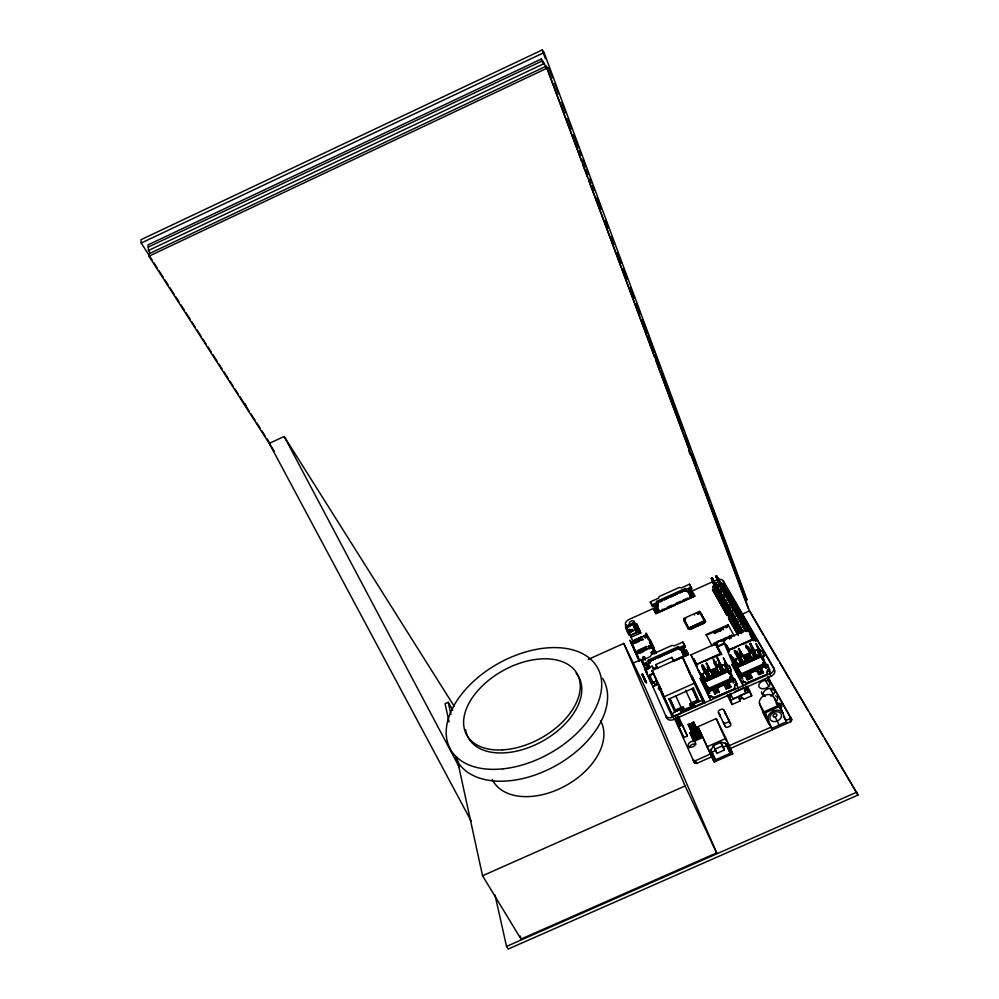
<?xml version="1.0" encoding="UTF-8"?>
<svg xmlns="http://www.w3.org/2000/svg" width="999" height="999" viewBox="0 0 999 999"><rect width="100%" height="100%" fill="white"/><g stroke="black" fill="none" stroke-linecap="round" stroke-linejoin="round"><path stroke-width="1.5" d="M724.862 664.722L726.485 663.973L727.634 665.721L729.158 665.684L731.355 670.891L729.17 671.166L732.766 679.62L734.939 679.407L737.112 684.552L734.902 684.702M719.467 691.733L714.66 693.868M645.641 682.192L644.979 680.868M706.955 691.907L708.516 690.546L704.77 681.942L703.071 683.079L704.195 682.23L707.916 690.746L706.768 691.533L709.19 697.015L710.701 695.529L713.124 697.277M635.851 625.836L635.526 623.738L635.476 625.024M761.126 671.678L760.976 670.841M725.786 685.177L727.572 687.025L728.483 685.339M728.633 686.176L727.996 684.053M691.096 593.868C690.571 592.332 692.12 594.355 690.596 593.918L690.272 593.306M649.088 646.078L649.213 647.939L652.722 647.24L654.32 650.124M683.578 650.287L684.065 652.16C686.138 651.435 684.065 654.82 683.066 653.134M690.596 593.918L689.797 591.483M750.024 644.105L750.798 643.756M637.924 630.419L636.813 626.785L634.502 627.572L635.714 628.883M738.548 649.238L739.335 648.888M734.477 651.061C734.914 652.122 743.531 661.113 739.934 652.659M646.89 634.752L644.355 636.375M699.025 613.648L699.2 612.949M699.25 613.311C699.587 610.913 695.142 614.26 698.376 614.01M653.97 651.173L654.258 650.611L653.583 650.898M698.114 614.01L697.814 612.949M738.311 670.466L738.736 671.191M659.627 687.175L659.09 685.489M759.327 654.183L760.464 657.017L759.527 657.292L759.003 655.993L759.327 654.183L737.624 663.885L735.651 660.264M763.036 664.36L764.41 666.77L763.473 667.057L762.961 665.771L763.273 663.96L741.67 673.613L742.844 676.41L764.41 666.77L763.273 663.96M729.844 677.672L731.792 681.343L730.818 681.63L730.281 680.369L730.606 678.558L709.065 688.174L710.264 690.946L731.792 681.343L730.606 678.558M633.716 625.824C635.963 628.846 633.054 623.289 634.989 626.76M703.171 680.094L698.051 669.355L701.96 677.122L700.986 678.271L702.522 677.297L701.96 675.411L702.971 674.8L704.857 678.533L726.498 668.855L727.697 671.665L726.723 671.952L726.498 668.855L724.575 665.209M683.503 710.339L683.828 708.528L681.98 709.365L681.643 711.163L683.503 710.339L683.965 711.375L692.619 707.517L690.546 705.531L692.407 704.707L694.005 705.656L692.145 706.48M683.965 711.375L683.828 708.528M675.911 696.178L681.106 707.479L680.769 709.24L674.775 711.912L675.112 710.102L670.004 698.825M759.49 667.357L761.038 671.965M749.637 676.56L749.45 675.724M642.357 639.585L637.187 641.645A1.973 1.573 -23.2 0 0 636.213 642.27L633.965 642.569L633.566 641.083L634.977 640.933A2.947 2.36 -23.2 0 1 636.363 639.835L642.369 636.538L632.779 640.834L632.979 642.757L642.27 639.422L643.319 639.81M633.965 642.569L633.566 641.083M637.999 652.322L637.986 651.086L639.422 650.936A2.985 2.373 -23.1 0 1 640.821 649.812L646.84 646.415L637.187 650.824L637.399 652.797L647.864 648.613L641.321 650.936A2.985 2.373 -23.1 0 0 639.922 652.06L637.312 652.222M639.248 652.846L637.986 651.086M650.674 646.902L651.248 648.176L651.023 646.965M660.464 688.473L660.764 689.635M761.038 671.565C760.514 673.076 758.878 672.427 760.876 671.927M731.031 637.824L730.219 637.774M644.542 657.667L643.706 657.667L643.856 658.528M648.95 664.847L648.925 665.484M715.596 585.589L712.424 578.134L711.276 578.658L712.799 578.796L711.45 578.184L714.635 586.813L715.009 587.474L717.207 586.525L716.82 585.864L715.659 586.388L719.043 594.58L719.417 595.254L720.579 594.73M712.899 580.744L716.47 590.047L712.724 581.218L714.26 581.356L713.099 581.868L712.899 580.744L713.885 580.694L720.903 597.877L722.065 597.365L718.306 588.461L717.145 588.985L720.903 597.877M720.079 583.578L717.294 576.76L715.946 576.161L719.492 585.451L721.74 584.477L723.975 589.959M722.402 600.524L715.346 583.266L714.198 583.791L714.572 584.452L715.721 583.928L714.372 583.316L717.569 591.982L717.944 592.644L720.192 591.758L719.804 591.083L718.631 591.608L722.027 599.85L722.402 600.524L723.576 599.999M722.452 586.201L723.239 587.087L722.452 586.201L722.077 587.612L718.768 579.32L717.407 578.708L720.966 588.024L723.239 587.087L726.048 593.943M723.051 588.736L720.254 581.893L718.893 581.281L722.452 590.621L724.75 589.71L723.963 588.823L723.588 590.234L723.376 589.085M720.379 583.866L720.579 585.002L720.953 583.603L721.74 584.477L720.953 583.603M726.61 595.317L725.449 595.841L721.877 586.463M720.129 594.255L721.303 593.731L721.69 594.405L720.516 594.929L720.129 594.255L723.526 602.497L723.913 603.184L725.087 602.659M721.827 596.428L725.424 605.856L721.64 596.903L722.814 596.378L723.201 597.065L722.027 597.589L721.827 596.428L722.814 596.378L726.036 603.958M729.083 599.225L725.886 591.67L724.899 591.72L728.483 601.136L724.712 592.195L725.886 591.67L726.785 594.155M727.172 605.956L724.337 599.05L723.164 599.587L723.551 600.262L724.737 599.737L723.338 599.1L726.56 607.854L726.96 608.553L728.134 608.016M731.181 603.271L730.007 603.796L729.62 603.121L726.423 594.368L727.409 594.318L728.646 596.228L721.553 582.879L712.961 586.376L714.085 590.496L738.448 633.728L735.714 626.635L712.612 586.913M729.095 609.34L725.873 601.735L724.687 602.272L725.087 602.959L726.261 602.434L724.874 601.798L728.096 610.564L728.483 611.263L729.67 610.726M727.172 592.607L730.157 598.851L728.995 596.84L727.959 597.027L731.156 605.794L731.543 606.48L732.717 605.956M726.41 604.495L729.632 613.286L730.032 613.985L731.218 613.448C726.598 599.725 724.213 603.121 730.032 613.985M733.154 605.894L730.494 599.662L729.495 599.712L732.704 608.491L733.091 609.19L734.277 608.653M732.779 616.196L731.593 616.733L731.193 616.021L727.959 607.23L729.357 607.867L732.205 614.81M730.868 602.897L732.055 602.36L730.868 602.897L731.268 603.583L732.454 603.059L735.276 609.989M733.204 616.171L730.519 609.902L729.52 609.964L732.754 618.781L733.154 619.492L734.34 618.955M736.85 612.724L733.616 605.082L732.429 605.606L732.829 606.306L734.015 605.769L732.617 605.132L736.226 614.647L735.826 613.948L737.012 613.411M731.081 612.724L734.315 621.553L734.727 622.265L735.913 621.728C732.242 608.666 728.296 610.614 734.727 622.265M743.805 625.224L742.594 625.761L735.189 607.804L734.003 608.341L734.402 609.053L735.601 608.516L734.19 607.867L737.399 616.695L737.799 617.394L738.998 616.87M732.667 615.496L736.313 625.062L735.901 624.338L737.1 623.801L733.266 615.234L732.879 616.683L734.078 616.146L737.512 624.525M740.584 619.63L739.397 620.167L738.985 619.455L735.764 610.614L736.775 610.564L739.61 617.532M734.253 618.294L737.899 627.872L739.098 627.335L734.852 618.019L734.465 619.48L735.676 618.943L735.264 618.231L734.065 618.768L734.465 619.48M737.362 613.386L740.584 622.24L740.996 622.964L742.195 622.427C738.523 609.315 734.577 611.276 740.996 622.964M739.51 630.706L739.098 629.982L740.296 629.432L736.862 621.041L735.651 621.578L736.063 622.302L737.274 621.753L736.45 620.829L735.651 621.578L739.51 630.706L740.709 630.169M742.669 622.427L739.984 616.108L738.96 616.171L740.396 616.833L739.185 617.37L738.586 616.158M741.758 631.605L738.898 624.587L737.462 623.925L740.709 632.817M743.306 623.126L741.595 618.918L740.584 618.98L744.218 628.596L740.384 619.455L741.595 618.918L744.854 626.648M742.232 631.655L740.097 626.71L739.073 626.773L741.183 632.879M745.504 627.36L743.219 621.74L742.207 621.803L745.429 630.706M742.881 632.392L741.733 629.57L740.509 630.119L740.933 630.856L742.145 630.307L741.32 629.37L740.509 630.119L741.658 632.941M728.471 686.263L727.397 686.812M747.14 630.207L744.854 624.575L743.643 625.124L744.055 625.849L745.279 625.312L743.843 624.637L746.34 631.48M748.076 630.993L746.091 627.235L745.279 627.984L746.428 630.794M648.576 646.378L649.874 647.777M707.392 688.111L709.715 693.456L703.558 680.918M739.56 672.964L739.223 673.576A1.486 1.061 -20.2 0 0 739.173 674.412L740.621 677.16M637.674 629.907L638.398 631.805L630.269 635.489L629.42 633.691L629.944 634.765L628.995 634.727L629.42 633.691L625.574 625.911L626.186 626.373M628.371 632.155L629.882 635.476L637.075 632.255M752.122 677.834L749.874 673.501M653.259 649.912L653.758 648.913L652.759 649.125M638.536 652.26L639.897 651.448M704.67 620.754C705.169 621.016 703.596 618.468 705.094 622.165L688.985 629.283L683.741 618.481L699.487 611.388L699.987 612.574M684.352 620.416L684.315 621.678L684.715 620.916M685.102 621.615L684.565 622.127L684.989 621.44M685.489 623.114L685.664 622.777M685.801 623.039L685.239 623.463M685.764 623.651L684.203 620.054L684.577 620.641M686.213 623.851L685.676 624.338L686.051 623.488M686.65 624.875L686.5 625.948L686.9 625.187M686.613 626.148L687.312 625.998L685.152 621.927M687.587 626.535L686.887 626.685M687.687 627.409L687.774 627.11M688.985 629.283C688.811 625.299 686.7 628.983 688.124 627.522M688.061 628.146L687.712 628.309M688.236 628.496L705.144 620.479L704.732 621.153L705.569 621.291M687.986 628.846L688.686 628.696L686.538 624.687M634.802 626.41L633.553 626.398L634.627 626.423M682.579 647.777L682.854 649.4M722.914 639.597L722.589 640.222C720.679 639.235 724.387 640.384 722.327 639.735M731.393 635.739L730.244 635.776L731.231 636.001L730.818 636.713L731.468 635.876M740.109 673.039C738.236 676.498 747.564 684.49 739.223 673.401M746.84 675.786L747.964 677.334M729.47 748.888L790.746 721.69L791.807 719.792L767.894 676.922M786.925 723.376L785.788 720.566L789.61 718.868L790.684 716.97M758.241 670.691L759.24 672.09M753.696 640.883L752.547 636.575L752.185 637.162M629.495 634.128L629.22 633.241M752.397 637.412L752.022 637.999L750.524 634.278L752.784 638.086M728.683 595.229L754.307 640.109L752.846 639.31L729.382 649.812L728.92 651.46L723.101 640.446L748.226 629.183M738.536 632.879L736.563 629.37M742.732 619.567L743.868 623.826L744.605 623.9L743.106 620.217M731.73 600.511L732.854 604.707L733.578 604.782L732.092 601.148M638.398 652.597L637.899 651.473L638.848 650.923M714.085 590.496L714.797 589.797M714.984 644.917L714.073 645.017M716.308 644.18C714.947 645.579 717.781 644.742 715.858 645.304M683.653 618.656L684.14 619.805L685.214 619.218M749.5 676.947L748.076 677.26L749.45 677.022M644.492 658.466L644.168 659.215M648.626 646.303L650.736 645.304C652.547 643.356 650.411 645.679 651.735 645.242M650.724 644.705L651.71 645.054L651.061 646.016L650.736 645.304M717.282 643.718C716.907 646.303 718.293 642.994 716.508 644.055M738.873 671.316L738.486 672.027M645.067 637.262L643.768 635.913L645.916 634.815L646.178 633.029L647.052 634.989M733.703 657.704C732.255 660.464 739.335 663.86 731.805 664.335L743.293 685.714M763.536 672.764L760.826 667.519M706.48 685.776L706.106 686.325A1.486 0.874 -22.6 0 0 705.993 687.062C712.162 699.525 699.625 673.451 705.644 686.7M730.456 637.762L731.181 637.874M727.297 627.06L726.485 627.597M725.711 626.685L725.574 627.509M725.636 627.01L727.297 626.56M640.671 652.297L639.835 652.834M647.951 638.898L648.176 638.286M724.1 640.759L724.787 640.671M636.925 631.768L638.623 630.531M635.988 626.123L638.448 631.58L637.362 632.08M636.6 626.81L636.538 625.948L636.001 626.61M691.208 594.88L690.109 595.242L689.31 594.255M651.385 652.434C651.773 653.908 650.611 653.271 651.523 652.359M652.172 647.827L652.984 647.252M653.059 648.101L652.622 647.177M654.545 651.348L653.846 651.46M655.057 652.472C654.52 651.186 654.258 651.96 654.42 651.073M649.375 641.745L650.237 641.258L655.806 653.383M650.998 642.906L650.386 643.943M651.46 643.943L650.599 644.43M651.485 644.692L650.774 644.767M651.798 646.99L652.122 646.078M779.894 707.991L781.181 706.643A3.996 2.697 -19.4 0 0 780.506 703.708A3.996 2.697 -19.4 0 0 776.323 703.733M699.1 613.561L698.313 613.985M628.958 626.823C634.477 622.901 625.037 626.385 627.921 625.586M729.582 650.274L726.036 644.53L729.133 649.787L752.971 639.11L750.124 633.741L754.058 640.297M629.944 634.852C629.732 636.375 626.086 631.68 627.784 629.857M773.576 667.607L774.537 670.029A6.369 4.171 -19.7 0 1 770.853 676.286L674.263 719.355A6.294 4.171 -24 0 1 666.795 718.106L665.709 715.746A6.306 4.171 -24 0 0 671.615 717.532L771.303 673.064A6.381 4.171 -19.7 0 0 773.576 667.607L723.164 580.794A5.769 3.422 -21.2 0 0 716.196 580.169L689.585 592.157M699.138 701.036L693.393 688.111L692.457 688.673L697.527 700.099L699.138 701.036L693.131 703.721L691.533 702.772L697.527 700.099L692.145 688.923M726.723 671.952L706.068 681.33L702.996 675.187M759.527 657.292L738.798 666.708L734.852 659.44M730.818 681.63L710.264 690.946L708.416 687.237M657.404 604.894L657.217 606.743M763.473 667.057L742.844 676.41L740.858 672.752M634.74 640.958L635.464 642.045A2.96 2.36 -23.2 0 1 636.85 640.933L642.994 639.098M697.826 612.986L698.438 612.986M725.961 626.673L727.135 626.473M716.807 632.005L716.82 631.868M633.041 630.656C633.079 627.235 627.797 632.429 630.132 630.556M631.131 631.843C632.155 629.807 634.727 629.732 630.656 630.319M642.382 637.724C644.318 635.589 627.547 642.182 634.415 643.556M643.219 649.612L645.192 648.551M721.503 665.584C711.038 648.363 722.514 663.074 718.993 665.883C714.435 664.897 709.69 650.799 717.394 667.419M743.318 681.206L741.758 682.479L739.397 676.96L740.546 676.186L736.95 667.594L735.838 668.431L737.524 667.357M719.38 692.532L717.332 687.499M637.112 631.668C640.534 635.664 638.536 625.574 636.538 625.948M745.853 597.652L747.14 599.962L544.068 52.56L542.195 49.95L140.984 239.698L141.209 243.032L152.16 260.09M141.209 243.032L544.068 52.56M545.953 67.87L544.318 63.486L541.208 59.066L148.064 244.867L148.489 250.474L150.175 253.097M148.239 247.103L542.445 60.827L543.543 63.749M148.489 250.474L544.318 63.486M763.236 634.865L749.537 610.864L546.216 66.171L148.751 253.883L148.926 256.169L274.3 451.248M148.926 256.169L547.477 67.982M454.183 706.268L284.166 436.476L269.243 443.381L471.141 821.066M650.349 601.86L658.378 598.239L659.477 596.378L679.208 587.487L681.443 587.849L689.485 584.215L691.783 588.848L686.176 591.383L685.289 589.447L657.267 602.072L658.141 604.008L652.547 606.53L650.349 601.86L651.111 603.558M657.292 603.146L657.792 604.17L656.53 601.435L685.252 588.498L685.789 589.51L691.058 587.137M657.267 602.072L685.564 589.947L686.176 591.383M685.664 590.421L684.265 591.058L683.89 590.072M725.099 592.694L723.938 593.219L716.92 576.111L715.771 576.635L717.294 576.76L716.52 575.899M658.091 605.506L657.155 606.605M655.968 607.305L629.358 619.293A5.719 3.422 -24.3 0 0 625.536 624.75L626.635 627.335M721.178 585.489L718.393 578.671L717.232 579.183L718.768 579.32L717.981 578.446M452.822 710.289L448.226 702.26L445.079 703.683L449.063 721.99M657.916 608.391C659.577 611.588 653.87 609.003 656.892 609.09L655.581 606.905L656.368 607.892M728.121 597.951L726.96 598.476L719.867 581.231L718.718 581.755L720.254 581.893L719.467 581.018M657.479 611.101L658.616 609.902L659.09 610.876L658.229 611.276L657.792 610.401M662.225 609.502L662.924 609.19M667.444 607.13L668.144 606.805M669.205 606.381L669.904 606.056M670.953 605.581L671.653 605.257M676.186 603.234L676.885 602.921M677.934 602.434L678.633 602.122M679.67 601.648L680.369 601.336M683.179 600.087L683.878 599.775M684.902 599.275L685.601 598.963M686.663 598.513L687.362 598.201M655.806 605.918L654.457 606.643L653.858 605.419L657.08 612.462L693.056 596.266L691.42 595.129L690.022 595.766L690.534 596.728L691.408 596.328L688.798 590.197M634.34 622.539L632.267 623.526L634.377 622.614M628.446 625.349L630.419 624.5L630.943 625.499M721.365 583.816L719.118 584.802L719.492 585.451M636.001 624.787L635.189 624.213L633.553 625.461L632.792 623.776L633.928 624.875M694.705 596.091L677.035 604.045L694.929 596.116L692.757 592.082M635.064 624.113L634.615 623.114L633.691 624.338M628.521 626.897C627.784 625.436 627.409 628.296 627.135 625.936M632.991 624.188L634.74 623.413M635.664 625.424L634.852 623.638L633.166 624.113M716.096 589.385L718.306 588.461L718.693 589.135L717.519 589.66L717.145 588.985M717.519 589.66L718.094 588.586L718.693 589.135M634.69 627.984L636.45 627.197L636.912 628.196M637.15 627.322L637.2 628.833M636.725 627.809L634.989 628.621L634.502 627.572M723.226 589.435L722.065 589.947L722.452 590.621M630.731 631.892C629.994 630.419 629.607 633.291 629.345 630.918M718.631 591.608L719.804 591.083L723.001 598.626M723.201 589.56L724.362 589.035L725.636 591.021L724.163 587.412M637.712 629.969C634.59 632.467 634.852 628.958 637.562 629.62M719.043 594.58L721.303 593.731L723.95 599.899M689.198 629.17L704.994 622.052M703.671 618.568C703.346 616.52 703.308 620.217 705.082 622.265L689.285 629.382L683.741 618.481M637.424 631.493L638.436 631.543M723.913 603.184L720.516 594.929L721.091 593.856L721.69 594.405M725.087 592.057L726.273 592.345L725.099 592.869L724.899 591.72M631.043 637.225L640.871 632.941L638.948 628.696L640.646 632.916M720.529 597.202L721.69 596.69M726.236 594.842L727.409 594.318M588.349 659.365L623.776 643.431L645.454 688.323L716.67 852.896L521.003 939.072L482.542 875.761L456.693 757.005M722.027 599.85L723.189 599.325M726.96 608.553L723.551 600.262L724.125 599.188L724.737 599.737M731.543 606.48L728.146 597.377L729.345 597.664L732.155 604.57M729.345 597.664L728.159 598.189L727.771 597.514L728.945 596.977L731.206 602.509M685.476 618.606L685.664 619.018M694.38 614.597L694.567 615.009M634.053 642.195L635.189 642.02M644.83 637.412L646.715 636.563L648.201 637.424M700.699 613.299L700.836 613.261M728.084 600.449L729.258 599.924M645.391 637.986L646.653 637.412L645.566 635.039L645.891 635.751L647.152 635.189L648.001 637.05M700.611 613.336L701.123 613.798M635.626 643.006L639.26 641.37M701.036 614.135L701.798 615.047M648.601 638.299C646.49 639.422 648.601 636.201 648.925 639.023M700.411 612.774L702.247 615.908M725.037 605.169L726.211 604.645M702.022 615.983L702.534 616.445M702.409 616.57L702.821 616.97M727.809 605.144L726.623 605.669L726.223 604.982L727.409 604.445L727.809 605.144L726.997 604.233M686.463 624.288L685.789 624.537M702.584 617.045L703.321 617.082L702.747 617.407L701.261 614.36M703.321 617.082L702.747 617.407M702.971 617.632L703.383 618.044M649.637 642.295L650.499 641.808L649.712 640.109M731.156 605.794L732.329 605.269M649.762 642.569C652.01 641.283 648.413 644.38 650.898 643.281M727.771 607.704L728.958 607.167L732.379 615.496M702.247 616.208L704.457 619.218L703.87 619.455M704.158 619.992L704.57 619.405L703.733 619.28M650.774 644.205C652.422 642.931 648.463 642.981 650.948 642.794M728.096 610.564L729.27 610.039M732.704 608.491L733.878 607.966M704.832 621.116L705.606 621.353M649.425 646.803L650.699 646.228L650.361 645.504L651.61 648.239M651.91 645.591L651.148 645.604L651.922 644.929M690.184 628.92L690.459 628.309L690.334 629.245M691.982 628.109L692.282 627.547L692.245 628.658M696.49 626.098L696.778 625.524L696.753 626.635M698.289 625.287L698.588 624.725L698.438 625.611M700.986 624.075L701.286 623.513L701.248 624.612M702.334 623.463L701.71 623.251L702.484 623.788M702.796 623.264L703.084 622.702L702.946 623.588M704.407 623.201L703.508 622.439L703.958 623.401M691.233 628.846L691.795 628.858M692.881 627.709L693.331 627.509M693.781 627.31L694.055 626.685L693.93 627.634M694.692 626.897L695.142 626.698M695.741 626.823L696.191 626.623M697.389 625.686L697.652 625.074L697.652 626.236M699.188 624.875L699.637 624.675M700.237 624.8L700.686 624.6M651.623 646.628L652.247 646.353M692.107 628.371L692.282 627.547M694.043 627.847L694.243 627.11M698.551 625.824L698.738 625.087M701.885 623.663L702.609 624M703.059 623.801L703.246 623.064M651.748 646.902L652.422 646.703L655.444 653.309M652.497 646.902L652.047 647.539L652.684 647.265M651.922 647.265L652.372 646.628M640.072 653.046L643.756 651.398M649.562 648.488L652.747 647.352M729.632 613.286L730.818 612.749M735.576 611.101L736.775 610.564M652.559 648.663L653.196 648.376M739.397 620.167L735.439 610.676L734.253 611.213L734.652 611.912L735.838 611.376M740.022 618.244L737.187 611.263L735.988 611.8L735.764 610.614M652.946 649.5L653.571 649.213L654.645 651.485L651.885 653.334M653.021 649.675L653.708 649.487M653.146 649.962L653.771 649.675M653.658 651.073L654.47 650.474M651.423 652.322L654.445 651.048M651.623 652.772L653.533 651.91L654.22 653.421M642.557 658.241L644.929 657.167M633.266 663.036L640.359 659.864M654.095 653.658L655.831 653.396M742.444 614.048L749.537 610.864L858.016 795.042L508.191 949.05L506.555 946.415L494.992 894.979M732.754 618.781L733.94 618.244M734.452 618.643L735.676 618.943M739.185 617.37L739.772 616.258L740.396 616.833M644.055 665.559L641.77 660.476L650.212 656.693L651.373 654.67L672.102 645.366L674.45 645.816L682.904 642.032L685.302 647.065L679.395 649.7L678.471 647.677L649.013 660.888L649.937 662.911L644.055 665.559L643.244 663.823L648.776 661.338L648.251 660.189L678.433 646.653L678.995 647.789L684.527 645.304M738.985 619.455L740.172 618.93M706.443 635.227L706.168 634.602L728.071 624.775L734.277 636.076M707.804 634.615L724.225 627.247M649.275 661.463L678.758 648.239M740.584 622.24L741.782 621.703M743.219 621.74L742.007 622.277L745.853 631.43M745.916 628.084L743.643 622.464L742.419 623.001L742.207 621.803M648.201 667.12L645.441 668.356L646.965 671.827M645.666 668.381L648.413 667.157M738.698 626.61L737.487 627.147L737.899 627.872M657.941 683.541L655.157 684.79L653.958 682.13L651.548 683.728L645.067 669.405L652.185 666.208L653.383 668.831M652.185 666.208L653.234 668.543L656.942 666.882L655.881 664.56L671.902 657.367L673.9 661.55M684.952 653.408L683.478 654.058L684.015 655.144L684.927 654.732L681.63 647.389M685.002 653.521L684.927 654.732M685.027 651.36L685.501 652.322L682.629 653.758L683.191 654.894L685.202 653.983M743.805 627.872L745.004 627.322M740.933 630.856L741.52 629.732L742.145 630.307M746.852 631.53L745.691 627.872L746.927 628.171L745.704 628.721L745.279 627.984L746.503 627.434L747.652 630.257M672.652 660.926L686.65 654.657L683.641 647.802M674.325 660.814L688.386 654.507L686.238 650.199M729.545 636.088C728.933 638.436 731.668 635.476 729.72 636.425M674.437 660.901L688.623 654.545L686.375 649.999M721.653 640.359L720.916 640.684M708.403 692.257L690.971 654.845L716.033 643.618L721.765 654.67L720.429 653.833L696.89 664.36L696.39 665.858M716.233 644.043L715.321 644.592M648.176 676.46L653.259 673.301L653.583 674.038M653.321 673.451L649.525 674.974M653.458 673.751L649.725 675.411L653.221 682.979M717.432 646.203L724.387 643.094M716.308 647.452L724.65 643.718M695.716 663.511L693.93 658.915L695.903 663.436M717.769 648.239L720.429 653.234L721.003 652.971M689.959 672.627L682.467 656.93L652.01 670.579L655.669 678.121M692.369 679.432L686.001 664.535M696.915 666.857L695.479 663.061M653.958 682.13L656.605 680.581M696.266 664.048L695.679 664.31L690.971 654.845M705.344 661.126L708.104 659.889M710.851 658.653L720.916 654.382M732.342 649.038L736.475 647.19M743.381 644.093L751.66 640.396M657.779 683.179L655.157 684.79M652.784 686.5L658.491 683.94M652.846 686.613L658.329 684.165M689.897 673.426L689.21 672.015L689.585 673.239M658.803 685.726L659.352 686.325L652.01 670.579L674.263 719.355M737.162 651.161L734.839 652.197L739.922 661.638L742.257 660.601L739.535 655.644M716.246 661.425L713.736 662.549L718.281 671.316L715.946 672.364M748.701 646.902L746.191 648.026L745.866 647.265M702.821 673.713L724.75 664.36L702.821 673.713L703.084 674.787M735.726 658.99L757.717 649.612L735.926 659.365C736.638 659.427 733.591 665.896 732.667 657.305M708.603 671.353C702.747 678.383 698.688 655.082 705.356 669.305M738.711 657.879L742.819 656.043M692.969 680.781L682.467 656.93L685.414 663.261M723.101 640.446L732.379 662.574L733.266 662.924M736.038 668.806L733.653 663.211C736.063 662.911 733.079 659.165 735.988 659.727M757.517 649.25L757.966 650.299L759.252 649.837L760.177 651.435L762.087 650.961L760.551 650.998L759.415 649.25L757.816 650.074M729.158 665.684L727.172 666.096L725.524 663.498M702.409 666.708L707.18 676.286L709.515 675.237L709.977 676.298M714.847 674.125L714.385 673.064L712.05 674.1L706.53 663.011C707.692 663.586 709.889 677.397 704.819 668.356M719.505 667.682L720.816 670.179L723.151 669.143L723.613 670.204L718.206 659.927M714.834 669.592L716.308 672.727L718.256 671.79L716.77 668.718M732.704 663.174L734.078 664.859M742.22 661.076L740.259 662.025L738.761 658.89M747.102 658.903L745.142 659.839L743.731 656.88M755.881 654.969L753.92 655.918L752.397 652.784M735.114 666.758L733.728 665.072L734.302 664.822M655.481 678.196L663.998 696.803L694.942 682.966L703.92 703.284L693.618 682.105M724.475 665.584L727.697 671.665L706.068 681.33L704.857 678.533L706.468 679.482L726.173 670.666M757.717 652.222L760.464 657.017L738.798 666.708L737.624 663.885L739.248 664.822L759.003 655.993M704.195 682.28L704.844 682.18M736.937 667.607C737.849 666.92 743.98 677.372 739.397 676.96M764.198 656.218L761.95 656.43L765.396 664.909L766.52 665.284L767.657 664.797L765.796 664.248L762.549 656.206L764.198 656.218L761.875 650.599M674.775 711.912L668.88 699.063L693.393 688.111M704.37 684.427L703.895 682.067M733.728 665.072L737.012 669.842M736.438 670.104L737.824 671.79M737.25 672.04L738.873 673.713M707.579 690.159L708.341 690.321L707.142 687.949M738.736 671.94L738.398 671.865A1.486 0.874 -21.4 0 0 738.411 672.577L740.309 676.011L740.858 675.336M740.296 675.636L740.871 675.374L738.985 672.315M709.065 688.174L710.676 689.123L730.281 680.369M741.67 673.613L743.293 674.55L762.961 665.771M734.939 679.407L733.353 679.357L730.281 670.916M692.619 707.517L691.021 706.58L684.303 709.577L683.129 707.017L681.281 707.841L681.98 709.365L681.106 707.429L675.112 710.102L669.917 698.751L668.88 699.063M690.309 705.057L689.834 704.02L691.683 703.196L692.407 704.707L691.533 702.772M709.003 696.628C710.576 695.067 710.876 697.589 712.886 696.803M737.112 684.552C735.052 683.816 733.865 689.335 734.902 684.74M741.558 682.105L742.432 681.718M769.742 669.992L767.494 670.192L766.87 672.414L768.318 671.353L768.094 669.967L769.742 669.992L767.444 664.435M694.018 703.87L701.86 700.449L703.021 703.059L695.217 706.543L694.043 703.933M728.084 688.648L731.068 687.125L728.159 681.505M747.814 679.844L751.885 678.021M763.323 672.914L758.853 674.762L755.993 669.667M695.217 706.543L703.021 703.059M735.052 688.686L713.373 697.901L735.052 688.686L734.627 687.674M767.632 674.15L745.891 683.391L767.632 674.15L766.995 672.764M673.726 716.133L681.505 712.649L680.294 709.989C667.931 712.025 672.165 720.341 681.505 712.649M735.164 691.383L743.518 687.662L745.579 690.034L745.841 693.206L733.341 698.776L729.882 693.731M729.894 698.476L728.721 695.716L730.506 694.917M744.779 688.548L746.565 687.762L748.313 691.633M676.76 719.817L678.546 719.018L679.37 720.841L677.572 721.64L676.76 719.817L678.009 722.552M728.721 695.716L729.495 697.215L731.28 696.415L730.993 693.256M747.364 689.235L745.579 690.034L744.143 687.374M727.684 695.004L730.207 698.838M740.534 699.375L741.121 698.413L743.194 698.189L743.693 699.362L751.723 695.791L749.412 690.272L748.651 690.609L749.238 691.995L739.472 695.729L740.134 700.961L732.117 704.532L727.26 695.104M681.018 724.487L679.22 725.286L678.396 723.463L680.194 722.664L681.268 724.937M739.285 696.428L730.793 700.212L728.121 694.804M688.199 724.45L690.009 723.651L690.559 724.849L688.761 725.661L688.199 724.45L693.618 736.3L695.416 735.501L694.854 734.29L693.056 735.089L693.618 736.3M691.808 722.851L693.606 722.04L694.168 723.251L692.369 724.05L691.808 722.851L698.351 737.137L700.149 736.338L693.606 722.04M690.434 729.282L692.245 728.483L692.806 729.695L690.983 730.506L690.434 729.282L694.742 738.748L696.54 737.936L690.009 723.651M697.926 726.723L716.221 718.581L725.961 738.386L732.729 753.808L714.21 762.025L697.926 726.723L714.21 762.025M690.534 734.115L689.909 732.754L698.875 728.758M687.349 735.938L682.342 724.999L678.733 726.61L683.766 737.537L687.349 735.938L678.671 716.932M699.999 731.168L691.021 735.164L691.633 736.538M759.864 704.72L759.327 702.709A7.992 6.069 -26.3 0 1 763.736 695.866A7.992 6.069 -26.3 0 1 772.165 695.391L774.287 697.777L777.122 704.794M701.136 733.591L692.132 737.599L692.757 738.96M702.285 736.026L693.256 740.047L693.868 741.408L702.896 737.399M767.382 718.331L764.597 711.588L779.482 704.969L786.475 721.79L771.69 728.358L763.111 712.574M764.597 711.588L765.259 712.811L780.169 706.181M782.142 711.775L783.079 713.398L774.025 697.377M768.056 719.555L767.881 718.418A8.129 6.119 -26.2 0 1 772.377 711.488A8.129 6.119 -26.2 0 1 780.931 711.001L782.229 712.037M707.292 746.678L725.961 738.386M722.539 745.803L715.084 749.113L716.97 753.308L724.4 749.999L720.704 742.02M710.601 749.425L711.85 752.197L715.858 750.424M722.552 747.452L726.56 745.666L730.269 753.246L715.434 759.827L711.85 752.197M712.387 756.48L696.728 763.423L694.505 762.999L693.231 760.264L695.466 760.689L711.151 753.721M728.259 746.116L771.016 727.122L772.177 729.932M482.542 875.761L685.102 785.951L716.67 852.896M506.555 946.415L856.905 792.12M628.246 626.323L632.754 624.6M634.09 630.506L630.769 631.955L629.57 629.245M626.573 625.112A5.707 3.434 -24.3 0 0 626.573 626.985C624.462 624.425 625.674 630.494 629.02 633.041M720.803 630.681C716.083 630.269 726.598 628.371 720.791 629.507M720.479 641.346C718.393 642.057 719.667 639.685 720.566 641.171M650.124 648.526L649.525 648.638M638.848 653.596C633.266 651.523 644.805 648.039 646.89 647.065M642.881 657.704L643.568 657.804M715.321 694.342L712.524 689.647M753.034 639.772L750.886 633.691M729.02 637.387L728.283 637.412L729.457 637.325L728.933 636.363L729.195 637.312M647.851 649.188L641.658 651.66A1.998 1.586 -23.1 0 0 641.221 651.86M680.731 650.349L681.98 650.661M657.941 605.431L657.891 606.843M647.864 637.762L649.8 640.996M729.695 638.773L729.27 638.199L729.37 638.823M726.236 627.634L727.347 626.548M716.295 691.907L717.107 691.258L715.709 691.808M705.818 685.039L706.218 686.45M651.86 645.516L651.535 646.44L652.522 646.228M643.818 658.428L644.53 658.641M626.048 626.036L626.798 627.672M642.844 656.917C645.804 663.586 641.271 650.948 645.654 660.077M644.642 637.337L643.756 636.013M737.512 612.799L738.249 612.874L736.763 609.215M745.479 626.623L746.216 626.71L744.342 622.352M749.625 631.505L749.238 630.831L751.123 635.214L750.374 635.127M688.486 628.134L705.144 620.479M687.899 592.02L688.611 592.432M644.268 659.477L644.967 659.577L644.168 657.754L643.768 658.279M638.948 651.748L637.899 651.473M762.724 662.936C766.845 663.498 768.169 675.436 763.323 662.637M724.537 663.798C729.208 665.059 729.357 677.247 724.475 662.137M733.478 680.356L732.042 677.597A1.486 1.061 -20.6 0 0 731.305 677.11L730.257 676.835M703.084 674.4C699.2 673.326 704.12 681.318 700.049 673.488A1.498 0.874 -22.7 0 1 700.024 673.076M727.472 687.012L726.835 686.538M715.971 692.082L714.31 690.172M655.057 651.71L654.32 651.523L655.094 653.209M647.951 637.687L649.437 639.51L648.701 639.323M654.72 605.144L655.881 607.517M699.687 611.438L705.194 622.015M701.935 615.309L702.185 614.959M738.461 670.641L738.236 671.49M757.916 649.325L760.938 654.37L757.791 648.925M633.478 641.47L635.726 641.171A1.973 1.573 -23.2 0 1 636.7 640.546M724.812 640.396L723.838 640.734M639.173 650.961L639.672 652.085M740.871 677.772L737.424 671.765M706.755 686.588L703.82 680.744M714.098 660.177L713.323 660.526M748.139 677.472L747.627 676.798M715.684 691.957L715.159 691.296M712.799 578.796L712.025 577.922M714.26 581.356L713.473 580.481M715.721 583.928L714.947 583.054M717.207 586.525L716.42 585.651M720.192 591.758L719.392 590.871M732.454 603.059L731.643 602.147M734.015 605.769L733.204 604.87M723.201 597.065L722.414 596.166M735.601 608.516L734.777 607.604M737.187 611.263L736.363 610.352M726.261 602.434L725.461 601.535M743.643 622.464L742.806 621.528M745.279 625.312L744.442 624.375M737.274 621.753L736.45 620.829M756.743 646.128L757.017 646.828M758.566 674.238L763.386 672.052M738.011 657.379L742.894 655.194M747.127 679.345L751.96 677.334L749.687 673.051M747.314 679.795L744.867 675.212M726.036 688.761L730.856 686.563M743.618 656.917L744.48 658.441M738.761 659.09L739.597 660.626M758.316 671.128L758.94 671.628M746.715 645.579L745.941 645.928L749.812 652.734L754.632 650.461L750.561 643.231L749.812 643.568L752.484 649.999L751.473 650.649L750.386 650.761L745.903 645.104L749.625 652.26L754.457 650.024M764.198 662.712L762.062 657.517M718.181 658.353L717.394 658.703M742.195 698.451L741.058 695.641M706.73 663.473L705.956 663.823M702.659 665.297L701.885 665.646M689.11 590.609L690.122 592.095M758.266 648.851L759.627 651.136M740.709 658.016L741.558 659.752M716.795 668.905L717.607 670.466M746.827 676.098L747.527 676.723M728.171 684.427L728.433 685.252M712.911 670.641L713.598 671.965M749.075 648.563C748.688 651.648 753.945 652.347 752.16 649.225M752.284 652.859L753.134 654.283M707.791 672.24L709.502 675.774M708.054 672.814L708.853 674.375M714.447 690.546L715.072 691.208M738.186 657.817L734.365 650.299L738.086 654.595M716.308 663.224C715.896 665.946 720.329 666.058 719.367 663.898M740.634 657.879L737.225 651.947M716.67 666.882L721.565 664.697M714.922 669.867L715.659 671.328M731.88 676.897L733.154 679.245M244.78 403.471L246.466 406.094M153.846 262.712L157.218 267.969M158.903 270.592L163.124 277.148M164.81 279.782L168.182 285.027M169.867 287.65L174.088 294.218M175.774 296.84L179.146 302.085M180.831 304.72L184.203 309.965M185.889 312.587L190.097 319.156M191.783 321.778L195.155 327.023M196.84 329.658L201.061 336.213M202.747 338.836L206.119 344.093M207.804 346.715L211.176 351.973M212.862 354.595L217.07 361.151M218.756 363.773L222.128 369.031M223.813 371.653L228.034 378.221M229.72 380.844L233.092 386.089M234.777 388.723L238.149 393.968M239.835 396.591L249.101 411.026M250.786 413.661L255.007 420.217M256.693 422.839L260.065 428.096M261.75 430.719L265.122 435.964M266.808 438.598L270.18 443.843M705.144 672.04L710.027 669.854M754.27 651.785L755.868 655.044M747.452 654.832L749.038 658.091L750.998 657.155L749.475 654.095M639.123 660.601L639.485 661.45L634.465 649.887M758.84 648.588C764.647 658.641 751.685 634.852 757.367 646.865M745.579 655.844L746.428 657.579M764.809 637.537L778.233 660.227M779.819 662.899L789.297 678.92M790.883 681.58L808.253 710.951M809.839 713.623L823.263 736.313M824.849 738.973L858.016 795.042M763.748 661.263L765.771 664.672L765.521 664.06M763.823 662.637L765.197 664.934L764.897 664.248M721.765 666.882L723.126 669.68M700.711 673.276L707.604 687.986M747.264 654.782L748.376 656.705M740.234 673.301L734.677 662.187M723.825 582.717A5.757 3.434 -21.2 0 1 724.088 583.079L774.537 670.029M751.535 647.24L753.883 651.261M736.3 668.468L737.824 672.127M743.268 681.031C743.506 682.891 746.415 680.381 746.091 683.766M723.288 584.84L755.881 641.208M723.176 585.014L755.619 641.171M733.216 604.158L730.569 598.488M742.994 621.128L744.23 623.251M747.839 629.52L749.088 631.693L747.589 627.984M727.01 594.105L727.809 594.992L726.623 595.529L730.007 603.796M730.082 599.45L730.893 600.349L729.707 600.886L729.307 600.199L730.494 599.662L733.316 606.58M737.961 613.124L738.785 614.035L737.574 614.572L737.175 613.861L738.373 613.324L741.208 620.317M741.183 618.706L742.007 619.63L740.796 620.179L740.584 618.98M715.946 576.161L716.146 577.285M717.407 578.708L717.607 579.845M718.893 581.281L719.093 582.417M726.423 594.368L726.623 595.529L726.223 594.642L725.062 595.167L725.449 595.841M729.495 599.712L733.091 609.19M731.056 602.422L731.268 603.583M732.617 605.132L732.829 606.306M734.19 607.867L737.799 617.394M743.843 624.637L744.055 625.849M721.69 586.937L722.077 587.612M757.891 650.237L762.674 658.816M768.356 669.555L770.616 673.488M764.759 662.837L766.27 665.471M768.543 669.417L770.816 673.363M757.267 650.599L762.687 660.102M764.685 663.736L767.007 667.794M720.966 588.024L720.591 587.362L722.864 586.413L725.099 591.908M723.563 592.557L723.938 593.219M726.573 597.802L726.96 598.476M742.182 625.049L742.594 625.761M728.558 606.955L729.357 607.867L728.171 608.403L731.593 616.733M730.107 609.702L730.931 610.614L729.732 611.151L729.332 610.439L730.519 609.902L732.804 615.459M731.68 612.449L732.504 613.374L731.305 613.91L730.893 613.199L732.092 612.662L734.377 618.231M733.266 615.234L734.078 616.146L733.678 615.434L732.479 615.971L732.879 616.683M738.061 623.663L738.898 624.587L737.674 625.137L737.262 624.412L738.473 623.863L740.771 629.47M739.685 626.51L740.521 627.447L739.297 627.984L738.885 627.26L740.097 626.71L742.394 632.33M711.45 578.184L715.009 587.474M714.372 583.316L717.944 592.644M715.846 585.913L719.417 595.254M718.818 591.133L719.018 592.282L718.718 591.458M724.874 601.798L728.483 611.263M727.959 607.23L728.171 608.403L727.734 607.33M729.52 609.964L733.154 619.492M735.851 621.103L736.063 622.302M737.462 623.925L741.121 633.553M739.073 626.773L741.021 632.205M767.482 676.997L791.807 719.792M723.426 658.004L727.384 665.559L725.499 662.112A1.498 0.862 -21.5 0 0 724.799 661.75M716.046 587.05L715.659 586.388L716.82 585.864L720.204 594.068M767.582 678.933L769.804 682.854L767.557 677.297M749.4 648.139L753.583 655.531L755.931 654.482L750.711 645.104M751.872 652.809L753.308 655.344M765.446 680.369L768.805 686.325M769.979 688.398L773.388 694.455M749.712 654.632L750.324 655.831M740.122 650.649L742.607 655.182M731.418 677.185L724.737 663.561M749.662 654.195L751.048 656.668L748.701 657.717L747.327 655.244M712.674 589.747L727.097 615.396L712.437 589.722M738.411 635.526L728.483 618.269L737.512 634.34M783.528 716.545L786.475 721.79M764.485 663.111L766.77 667.182M745.766 655.943L747.14 658.416L744.804 659.465L739.685 650.037M738.498 655.344L739.834 655.856L740.684 654.507M734.54 651.46L738.311 658.216M710.664 670.878L708.416 666.533M743.069 655.631L738.623 648.363L740.309 653.671M739.597 650.349L742.419 655.444M775.149 716.882L779.083 725.074M733.104 679.158L729.944 673.076M719.779 667.582L720.529 669.155M754.67 652.609L755.207 653.646M720.641 629.582C721.478 632.567 718.656 628.683 720.891 630.506M705.744 669.992L707.292 670.416L707.879 669.043M768.131 719.517L759.577 703.808L764.272 715.359M764.984 716.683L769.305 724.625M740.796 658.179L742.22 661.151M735.152 664.11L730.594 654.82L734.602 662.325L732.679 658.903A1.498 0.874 -21.5 0 1 732.779 658.179M736.837 667.132L738.81 670.779M747.252 686.276L749.412 690.272M737.649 669.63L740.783 675.461M721.79 640.621L720.554 640.122L721.54 639.672L722.065 640.646L721.078 641.083M746.665 686.45L751.723 695.791M746.353 686.663L749.238 691.995M731.305 677.16L732.579 679.507L732.304 678.883M712.811 670.317L714.36 673.538M735.326 666.72L740.159 675.611M746.715 688.673L745.766 686.276M747.914 690.896L746.565 687.762M733.516 665.109L734.54 667.007M691.783 588.848L689.485 584.215M705.082 622.265L700.062 612.924M732.055 664.36L743.493 685.626M744.405 690.534L745.841 693.206M691.483 593.331L691.945 594.193L689.822 589.21L690.471 590.421L689.073 591.058M701.623 613.898L700.986 613.823M704.17 618.681L703.533 618.606M690.958 595.466L691.408 596.328M731.355 670.891L728.958 665.309M688.286 591.833L688.661 592.582M727.235 665.958L723.413 658.029M717.794 659.515L721.428 666.345M734.764 661.862L736.525 665.284M734.914 663.486L733.466 660.764A1.498 1.049 -20.3 0 1 733.391 660.277M717.582 648.314L720.429 653.683L696.64 664.323L693.743 659.003M729.732 671.877L734.003 679.919M735.426 682.592L738.273 687.961M685.988 590.209L686.525 591.221L685.252 588.498M724.924 664.06L729.907 673.451M731.53 676.835L732.991 679.582M724.787 664.647L729.969 674.275M284.166 436.476L459.115 766.87M745.778 656.206L747.09 658.965M730.956 677.097C735.364 689.997 734.427 678.046 730.294 677.422A1.486 1.011 -21.1 0 1 729.769 677.197M706.168 634.602L712.112 646.003M700.511 624.225L700.087 624.475M738.723 698.276L740.134 700.961M730.793 675.424L730.806 675.461A1.486 0.874 -21.8 0 1 731.268 675.761M719.929 668.681L721.278 671.253L720.816 670.179M734.39 687.175L734.764 688.011M696.003 626.236L695.591 626.498M721.728 666.708L722.464 668.219M723.875 684.577L726.211 689.173M726.485 665.122C727.497 664.31 724.5 665.459 724.562 663.985M728.196 695.629L728.571 696.378M731.655 702.347L729.495 697.215M714.647 669.854L716.408 673.426M691.508 628.259L691.083 628.521M713.099 670.554L714.385 673.064M690.634 628.721L690.446 629.47M711.188 671.865L712.424 674.462M706.081 673.501L706.905 675.249M702.185 665.933L705.694 672.814M707.604 671.465L709.515 675.237M708.016 672.427L709.327 675.012M711.026 671.49L711.763 673.014M701.211 674.362L702.409 676.723L702.122 676.098M719.879 667.782L720.391 668.806M723.863 710.039L730.606 724A2.972 2.023 -21.7 0 1 730.032 726.173L727.322 727.372A2.972 2.023 -21.7 0 1 725.187 726.41L718.481 712.437A2.947 1.973 -21.9 0 1 719.068 710.301L721.753 709.115A2.947 1.973 -21.9 0 1 723.863 710.039L730.606 724M650.274 680.931L646.191 671.915L646.615 672.777M639.348 661.088L639.023 660.464M695.292 663.149L696.94 666.47M701.685 675.699L703.746 679.832L702.122 676.46M703.808 680.381L706.88 686.55M685.302 647.065L682.904 642.032M700.299 678.558L711.001 700.124M706.405 674.188L706.793 675.012M700.062 678.521L710.801 700.212M683.94 648.588L683.266 647.24L686.65 654.657M702.222 678.096L700.861 675.336A1.498 1.049 -21.9 0 1 700.799 674.849M708.154 691.658L706.78 688.885A1.486 1.061 -21.9 0 1 706.855 688.036L706.193 688.311L704.844 685.227L705.132 685.838M681.243 648.875L680.719 647.802L684.015 655.144M722.939 733.853L726.36 740.833M727.734 743.631L732.729 753.808M656.53 601.435L657.042 602.459L651.785 604.832L652.547 606.53M691.857 675.911L704.982 702.809M691.733 676.123L704.794 702.896M685.814 664.622L694.942 682.966M656.73 609.502L656.056 610.352L655.631 609.477M720.729 742.432L724.4 749.999M654.02 609.652L655.906 613.561L675.511 604.857L655.781 613.748L653.796 609.627M642.732 674.512L642.307 673.651L643.843 677.135M642.607 675.474L642.057 674.325L642.594 675.599M645.292 681.543L645.841 682.692L645.516 681.917M745.554 682.504L743.356 682.404L742.682 681.355M713.286 745.316L716.97 753.308M685.564 690.172L691.495 702.846M689.834 704.02L691.021 706.58L690.546 705.531M720.529 669.093L721.178 670.491M651.71 645.054L646.74 634.315M636.051 631.905L638.236 631.118M645.317 680.369L645.891 681.555L644.605 678.821M642.444 675.099L642.919 676.148M706.892 675.187L707.554 676.585M698.451 732.692L699.025 733.903M699.587 735.114L700.149 736.338M649.013 660.888L649.937 662.911M636.738 655.044L635.364 650.736M639.323 660.951L637.462 657.092M696.653 733.491L697.215 734.702M697.789 735.913L698.351 737.137M650.486 660.227L650.923 661.163M641.77 660.476L642.582 662.212M645.067 669.405L646.74 673.026M632.479 644.33L632.879 645.204M631.805 644.005L632.155 644.792M630.381 640.958L632.08 644.617M637.724 657.679L637.374 656.917M643.131 675.361L643.856 676.96M644.979 679.645L646.515 682.954L646.103 681.917M642.794 675.861L644.68 680.232M644.592 680.044L645.104 681.168M694.293 733.079L693.731 731.867L691.945 732.667L692.494 733.878M695.978 736.725L696.54 737.936M650.324 640.034L654.333 648.726L650.199 640.222M656.193 652.759L655.007 650.174L656.006 652.797M651.223 659.902L651.648 660.839M663.998 696.803L673.289 716.945M648.101 663.748L650.049 667.931M647.177 664.16L649.1 668.269M646.865 664.135L647.389 665.297M648.089 666.808L648.663 668.031M647.827 669.355L645.479 664.185L646.078 665.571L647.489 664.797M637.886 656.818L631.568 642.469M650.824 642.569L651.51 644.005M694.18 737.524L694.742 738.748M653.071 649.775L653.521 649.125L650.012 641.458M653.059 659.078L653.496 660.014M634.215 622.24L634.852 623.638M632.792 623.776L633.279 624.837M678.396 723.463L679.657 726.198M695.466 760.689L696.728 763.423M648.251 660.189L649.575 663.086L649.05 661.925M656.281 679.457L663.061 694.155M643.231 676.785L643.731 677.909M653.196 648.289L653.483 648.95M689.909 732.754L693.868 741.408M655.881 664.56L657.679 668.481M634.265 622.34L635.601 625.312L635.202 624.45M637.025 628.471L637.512 629.532M681.443 725.399L677.484 716.695L678.134 718.119L676.348 718.905L675.699 717.482M656.755 680.906L656.98 681.393M632.117 644.692L632.467 645.454M648.676 637.874L649.949 640.646M680.769 709.24L681.643 711.163M651.548 647.09L651.885 647.814M645.916 634.815L646.241 635.526M650.786 646.428L651.473 647.926M654.894 658.254L655.332 659.19M637.399 629.308L637.787 630.119M637.325 656.805L636.8 655.656M644.143 677.559L644.68 679.045M643.706 677.834L644.205 678.933M683.129 707.017L683.603 708.054M636.738 623.838L638.511 627.747L636.613 624.013M637.986 629.158L637.899 630.357L636.638 627.572M633.703 647.052L633.154 645.816M634.14 649.175L634.527 650.024M760.863 670.629L760.389 669.505M657.841 656.93L658.266 657.866M632.417 645.366L633.029 646.703M634.24 649.387L634.752 650.511M637.05 656.206L630.057 640.272L636.838 655.731M644.617 678.633L645.704 681.031M643.593 676.623L644.13 677.821M715.434 759.827L711.051 750.062L713.523 745.604L720.978 742.282L725.961 743.443L730.269 753.246M658.578 656.593L659.003 657.542M675.099 718.531L683.766 737.537M633.99 627.347L634.865 629.295M674.75 719.03L694.505 762.999M632.504 645.554L632.817 646.266M633.116 646.902L632.779 646.153M644.18 678.883L645.117 680.956M693.131 703.721L694.005 705.656M671.902 657.367L673.538 661.013M660.426 655.769L660.839 656.718M659.69 656.106L660.102 657.042M660.014 690.159L672.402 717.307M749.712 676.56L749 674.6M654.12 605.819L657.08 612.462M661.525 655.282L661.95 656.218M642.782 676.036L643.294 677.172M644.605 679.832L645.466 681.755M657.517 602.584L658.141 604.008M656.393 604.795L659.09 610.876M655.519 605.194L658.229 611.276M662.262 654.944L662.687 655.893M647.364 668.256L647.802 669.23M634.977 640.933L635.464 642.045M639.422 650.936L639.922 652.06M634.215 640.796L634.702 641.895M638.636 650.799L639.135 651.922M681.643 651.398L683.191 654.894M678.433 646.653L679.77 649.537M664.11 654.12L664.522 655.069M642.057 659.565L643.006 661.713M625.536 624.75L632.292 640.047M640.759 659.228L646.728 672.752M650.349 680.981L666.795 718.106M713.274 697.602L713.561 698.276M716.221 718.581L722.327 732.467M725.336 742.869L726.56 745.666M637.374 655.319L638.96 658.928M642.419 675.237L642.906 676.311M718.481 712.437L720.279 716.545A2.935 1.973 -21.9 0 1 720.441 714.947M700.799 677.909L703.246 683.453M665.946 653.296L666.358 654.233M706.468 679.482L707.03 680.756M710.676 689.123L711.226 690.384M725.187 726.41L723.376 722.277A2.972 2.01 -21.8 0 0 725.511 723.239L728.234 722.027A2.972 2.01 -21.8 0 0 728.808 719.854M667.045 652.797L667.457 653.746M707.18 676.286L707.642 677.347M668.893 651.972L669.305 652.921M707.23 664.56L707.554 665.309M737.299 671.465L737 670.841L738.298 673.975M671.478 650.811L671.877 651.76M670.741 651.148L671.141 652.097M645.304 681.393L645.716 682.342M623.776 643.431L685.102 785.951M729.769 699.025L732.117 704.532M672.577 650.324L672.976 651.273M688.948 590.072L689.435 591.208M718.231 659.627L718.556 660.389M687.924 590.596L690.534 596.728M673.314 649.987L673.713 650.936M728.633 672.015L729.532 674.125M716.033 643.618L718.368 649.138M690.209 589.56L693.056 596.266M675.162 649.163L675.561 650.112M734.74 679.033L736.912 684.178M676.261 648.663L676.66 649.612M676.997 648.339L677.397 649.288M727.297 648.826L728.858 652.559M659.365 601.136L659.765 602.085L660.814 601.623L660.414 600.661M678.471 647.677L678.87 648.626M739.248 664.822L739.784 666.108M743.293 674.55L743.83 675.824M751.448 647.502L751.822 648.513M713.711 588.873L715.546 593.081M728.071 624.775L728.333 625.411M662.162 599.862L662.562 600.836M661.113 600.337L661.513 601.298M729.07 616.096L730.581 619.755M726.36 610.077L727.859 613.723M728.708 615.446L730.207 619.105M727.522 613.361L729.033 617.02M724.837 607.38L725.823 609.802M727.16 612.724L728.671 616.371M725.998 610.639L727.497 614.285M723.313 604.695L724.812 608.329M725.636 610.002L727.135 613.648M724.475 607.941L725.973 611.575M722.302 603.234L723.301 605.656M724.113 607.305L725.611 610.938M722.951 605.257L724.45 608.891M720.316 599.375L721.802 602.996M722.602 604.62L724.1 608.254M721.453 602.584L722.939 606.206M721.091 601.96L722.589 605.581M719.605 599.313L721.44 603.558M717.344 594.13L718.83 597.739M718.119 596.678L719.954 600.911M715.871 591.533L716.87 593.93M716.645 594.055L718.481 598.289M714.41 588.935L715.896 592.532M715.172 591.458L717.007 595.666M765.259 712.811L771.69 728.358M712.961 586.376L714.447 589.959M737.299 629.457L738.81 633.154M734.128 623.838L735.639 627.509M734.964 626.548L736.85 630.906M733.391 623.751L735.276 628.096M730.993 618.281L732.492 621.94M732.192 621.628L733.691 625.299M729.432 615.534L730.943 619.193M731.817 620.966L733.328 624.637M730.619 618.856L732.13 622.514M727.896 612.799L728.895 615.234M730.257 618.206L731.768 621.865M664.61 598.763L665.009 599.725M663.91 599.075L664.31 600.037M725.661 589.997L734.652 611.912M722.677 584.84L727.559 596.578M721.553 582.879L723.026 586.475M720.853 582.817L723.601 589.298M773.326 711.013L773.925 712.449M665.671 598.289L666.058 599.25M741.133 616.795L742.619 620.466M739.535 614.035L741.408 618.356M738.336 611.937L739.322 614.385M737.961 611.301L739.447 614.959M736.388 608.578L737.874 612.237L734.827 605.869M736.026 609.14L737.025 611.575M733.278 603.184L735.127 607.467M723.164 580.794L724.088 583.079M730.207 597.864L734.302 607.904M729.033 595.854L730.519 599.475M666.37 597.976L666.758 598.938M779.482 704.969L782.392 712.175M747.976 628.658L749.475 632.355M750.124 633.741L751.985 638.324M749.937 633.828L751.785 638.411M745.966 625.162L747.464 628.858M745.604 625.736L747.102 629.445M749.4 675.624L748.126 672.427M668.119 597.19L668.506 598.151M789.61 718.868L790.746 721.69M769.867 673.863L770.853 676.286M669.867 596.391L670.254 597.365M670.916 595.916L671.303 596.89M671.615 595.604L672.002 596.578M673.376 594.817L673.763 595.791M672.677 595.129L673.064 596.103M674.425 594.343L674.812 595.317M717.157 690.634L716.608 689.06M676.872 593.231L677.26 594.205M680.381 591.658L680.756 592.632M679.682 591.97L680.057 592.944M675.137 594.03L675.511 594.992M681.43 591.183L681.805 592.157M682.142 590.871L682.517 591.845M683.191 590.397L683.566 591.371M718.681 662.162L719.055 663.174M688.573 450.274L690.209 454.645M541.208 59.066L542.295 61.988M542.195 49.95L545.454 58.716M548.713 67.482L552.509 77.71M554.682 83.566L558.478 93.794M561.738 102.56L565.534 112.787M567.707 118.631L571.503 128.859M573.676 134.703L578.571 147.864M579.657 150.787L581.281 155.17M582.904 159.553L585.626 166.858M586.713 169.78L588.336 174.163M589.959 178.546L591.595 182.929M592.682 185.851L594.305 190.235M597.027 197.552L601.361 209.241M605.706 220.929L608.416 228.234M611.675 237L614.385 244.305M617.644 253.084L621.453 263.311M623.613 269.156L627.422 279.383M630.681 288.149L634.477 298.376M636.65 304.22L640.446 314.46M642.619 320.304L647.502 333.454M648.588 336.376L654.557 352.447M655.644 355.369L660.526 368.531M661.613 371.453L683.328 429.907M684.952 434.29L690.384 448.901M692.007 453.284L696.353 464.972M699.075 472.277L703.408 483.978M705.581 489.822L709.377 500.049M711.55 505.894L716.445 519.043M717.519 521.965L723.501 538.036M724.587 540.971L729.47 554.12M730.556 557.042L745.204 596.49M546.216 66.171L581.605 161.189M582.692 164.123L587.599 177.273M588.686 180.195L654.57 357.08M655.656 360.002L748.226 608.503M707.192 667.295L707.567 668.319M716.795 689.51L717.22 690.846M520.279 936.063L521.003 939.072M448.226 702.26L450.924 714.447M576.136 673.139A63.024 38.786 -28.9 0 1 539.36 742.856A63.024 38.786 -28.9 0 1 465.571 729.607M600.499 720.591A61.638 39.81 -29.2 0 1 565.122 785.976A61.638 39.81 -29.2 0 1 492.182 779.407M602.484 678.209A83.591 52.16 -29 0 1 554.17 766.57A83.591 52.16 -29 0 1 455.532 757.417M724.849 713.436A2.935 1.973 -21.9 0 1 725.649 714.16M765.234 696.478A5.969 3.984 -19.7 0 1 765.271 690.172A5.969 3.984 -19.7 0 1 773.975 689.66A5.969 3.984 -19.7 0 1 770.928 696.141M775.499 695.766A5.944 3.996 -19.6 0 1 776.223 701.448M764.822 695.629A5.894 3.921 -19.8 0 1 761.65 691.832M771.94 688.286A5.894 3.921 -19.8 0 1 772.951 690.072M779.445 706.031A3.996 2.71 -19.4 0 1 781.955 706.718M689.397 747.876A3.946 2.71 -23.5 0 1 691.595 744.742A3.946 2.71 -23.5 0 1 695.741 744.342M725.736 663.536A1.498 1.049 -21.1 0 1 726.285 663.973M707.854 686.8A1.474 1.011 -22.4 0 1 707.816 687.324M758.728 649.113A1.511 1.049 -19.4 0 1 758.953 649.362M757.667 647.165A1.511 0.862 -20.4 0 1 758.191 647.489M640.521 650.861A1.986 1.586 -23.1 0 1 640.933 650.624M717.482 584.964A2.647 1.573 -21.2 0 1 718.781 584.602M631.131 624.063A2.622 1.573 -24.2 0 1 632.879 623.114M659.527 689.947A2.81 1.811 -24 0 1 660.739 688.486M661.101 689.36A2.81 1.811 -24 0 1 658.478 688.611A2.81 1.811 -24 0 1 659.665 686.163M629.707 623.95A2.622 1.573 -24.3 0 1 631.855 620.879A2.622 1.573 -24.3 0 1 634.003 622.789M633.091 623.651A2.622 1.573 -24.3 0 1 632.504 623.975M714.797 584.74A2.647 1.573 -21.2 0 1 716.233 582.829A2.647 1.573 -21.2 0 1 719.018 582.429M714.947 633.066C714.035 634.29 713.249 631.468 714.947 633.129M718.231 641.158C718.443 643.556 716.021 641.495 718.231 641.158M715.696 632.205L715.409 632.904L715.696 632.205M715.484 643.194C715.746 644.73 713.736 641.545 715.484 643.194M727.459 637.724C728.508 639.01 726.385 635.751 727.459 637.724M723.638 639.435C724.824 640.696 722.302 637.637 723.688 639.31M726.735 638.149L725.861 638.861L726.897 637.874L725.399 638.024L726.735 638.149M717.732 631.568C718.718 632.866 716.683 629.732 717.732 631.568M723.551 629.058C722.289 631.356 724.425 626.897 722.452 629.358L723.551 629.058M716.945 642.544C717.045 643.693 714.984 641.071 716.945 642.544M715.147 632.792C717.22 633.304 714.635 630.869 715.147 632.792M718.431 630.694L719.592 631.106L718.468 630.606M724.337 638.561C725.774 640.546 724.862 637.499 724.337 638.561M716.083 631.768L716.982 631.43L716.083 631.768M718.631 630.656L719.342 631.193L718.718 630.556M714.148 644.055C712.187 643.356 714.56 642.832 714.148 644.055M742.007 627.347L740.896 627.847L742.007 627.347M742.881 630.094L743.256 630.769L742.881 630.094M740.396 624.537L739.285 625.037L740.396 624.537M738.061 621.653L738.436 622.315L738.061 621.653M736.475 618.881L736.85 619.53L736.475 618.881M734.902 616.121L735.264 616.77L734.902 616.121M733.328 613.374L733.703 614.023L733.328 613.374M731.78 610.651L732.142 611.288L731.78 610.651M729.42 605.319L728.333 605.806L729.42 605.319M730.232 607.941L730.594 608.578L730.232 607.941M727.16 602.572L727.522 603.196L727.16 602.572M725.649 599.912L726.011 600.536L725.649 599.912M724.138 597.265L723.776 597.827L724.849 597.34L724.138 597.265M722.639 594.642L722.277 595.192L723.351 594.705L722.639 594.642M720.379 589.497L719.317 589.984L720.379 589.497M721.153 592.032L720.791 592.582L721.852 592.095L721.153 592.032M718.905 586.925L717.844 587.4L718.905 586.925M653.496 648.363L652.634 648.851L653.558 648.451M636.875 628.309L635.789 628.808L636.85 628.334M774.113 712.349L772.702 713.111A6.094 4.583 -26.2 0 0 770.279 719.567A6.094 4.583 -26.2 0 0 777.197 721.028L778.596 720.279A6.094 4.583 -26.2 0 0 781.28 714.372L780.694 713.323A6.094 4.583 -26.2 0 0 774.113 712.349M731.393 635.264L731.718 636.313L731.393 635.264M719.105 641.221L718.568 641.608L719.105 641.221M691.121 726.061L689.31 726.86L689.872 728.071L691.683 727.272L691.121 726.061M694.73 724.45L692.931 725.262L693.493 726.46L695.292 725.661L694.73 724.45M695.866 726.872L694.055 727.672L694.617 728.883L696.428 728.084L695.866 726.872M697.327 730.269L695.529 731.068L696.091 732.279L697.889 731.48L697.327 730.269M502.422 749.899A63.124 38.711 -28.9 0 0 579.32 679.083A63.124 38.711 -28.9 0 0 484.09 684.228A63.124 38.711 -28.9 0 0 502.422 749.899M502.672 768.868A84.091 51.773 -28.9 0 0 599.363 671.64A84.091 51.773 -28.9 0 0 469.842 684.889A84.091 51.773 -28.9 0 0 502.672 768.868M762 688.686A5.919 3.909 -19.9 0 0 770.129 683.104A5.919 3.909 -19.9 0 0 761.163 681.855A5.919 3.909 -19.9 0 0 762 688.686M690.172 747.127A3.959 2.71 -23.6 0 0 695.716 743.318A3.959 2.71 -23.6 0 0 689.909 742.294A3.959 2.71 -23.6 0 0 690.172 747.127M774.55 717.107A2.035 1.523 -26.2 0 0 776.835 714.647A2.035 1.523 -26.2 0 0 773.551 714.66A2.035 1.523 -26.2 0 0 774.55 717.107"/></g></svg>
